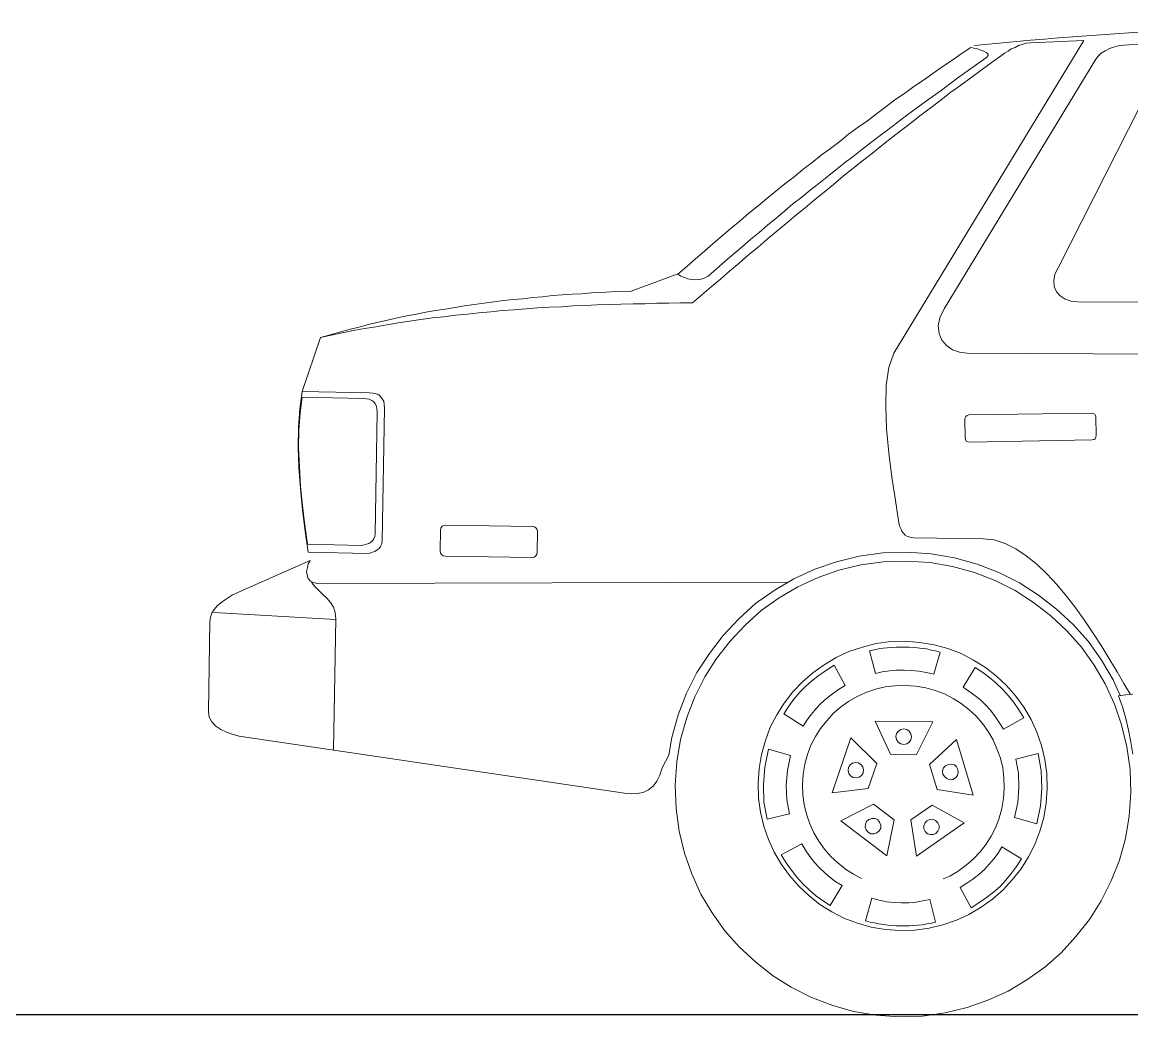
# Model space of a CAD drawing. Header units: metres. Extents: x 29392 to 32022, y 3934 to 33962.
# Drawn here: x 29697.344 to 29699.354, y 4058.185 to 4059.987 of the extents above; entities that cross this region are included whole.
import ezdxf

# ---------------------------------------------------------------- set-up
doc = ezdxf.new("R2010")
doc.units = ezdxf.units.M
doc.layers.add('finiture', color=7, linetype='Continuous', lineweight=20)

msp = doc.modelspace()

# ---------------------------------------------------------------- linework, layer by layer
at = {"transparency": 16777216}
msp.add_line((29696.9638, 4058.1888), (29704.9496, 4058.1888), dxfattribs=at)
at = {"layer": 'finiture', "transparency": 16777216}
for p, q in [((29699.267, 4059.9533), (29698.923, 4059.3869)), ((29699.1704, 4059.9491), (29699.267, 4059.9533)), ((29700.0176, 4059.9554), (29699.3497, 4059.9457)), ((29699.0627, 4059.9408), (29699.0453, 4059.929)), ((29699.0682, 4059.9394), (29699.0627, 4059.9408)), ((29699.0745, 4059.938), (29699.0682, 4059.9394)), ((29699.0807, 4059.9359), (29699.0745, 4059.938)), ((29699.0863, 4059.9339), (29699.0807, 4059.9359)), ((29699.0905, 4059.9318), (29699.0863, 4059.9339)), ((29699.0933, 4059.929), (29699.0905, 4059.9318)), ((29699.1183, 4059.9262), (29699.1238, 4059.9304)), ((29699.1238, 4059.9304), (29699.1301, 4059.9339)), ((29699.1301, 4059.9339), (29699.1357, 4059.938)), ((29699.1357, 4059.938), (29699.1426, 4059.9408)), ((29699.1426, 4059.9408), (29699.1488, 4059.9443)), ((29699.1488, 4059.9443), (29699.1558, 4059.9464)), ((29699.1558, 4059.9464), (29699.1628, 4059.9485)), ((29699.1628, 4059.9485), (29699.1704, 4059.9491)), ((29699.299, 4059.9304), (29699.2934, 4059.9248)), ((29699.3059, 4059.9346), (29699.299, 4059.9304)), ((29699.3136, 4059.9387), (29699.3059, 4059.9346)), ((29699.3212, 4059.9415), (29699.3136, 4059.9387)), ((29699.3302, 4059.9436), (29699.3212, 4059.9415)), ((29699.34, 4059.945), (29699.3302, 4059.9436)), ((29699.3497, 4059.9457), (29699.34, 4059.945)), ((29699.0279, 4059.9172), (29699.0106, 4059.9054)), ((29699.2892, 4059.9193), (29699.014, 4059.4675)), ((29699.0453, 4059.929), (29699.0279, 4059.9172)), ((29699.0578, 4059.8991), (29699.0745, 4059.9109)), ((29699.0745, 4059.9109), (29699.0912, 4059.9227)), ((29699.0814, 4059.8998), (29699.0995, 4059.913)), ((29699.0912, 4059.9227), (29699.0939, 4059.9262)), ((29699.0939, 4059.9262), (29699.0933, 4059.929)), ((29699.0995, 4059.913), (29699.1183, 4059.9262)), ((29699.2934, 4059.9248), (29699.2892, 4059.9193)), ((29698.9939, 4059.8935), (29698.9765, 4059.8817)), ((29699.0106, 4059.9054), (29698.9939, 4059.8935)), ((29699.0411, 4059.8873), (29699.0578, 4059.8991)), ((29699.0627, 4059.8859), (29699.0814, 4059.8998)), ((29698.9591, 4059.8699), (29698.9425, 4059.8574)), ((29698.9765, 4059.8817), (29698.9591, 4059.8699)), ((29699.0085, 4059.863), (29699.0245, 4059.8748)), ((29699.0245, 4059.8748), (29699.0411, 4059.8873)), ((29699.0265, 4059.8595), (29699.0446, 4059.8727)), ((29699.0446, 4059.8727), (29699.0627, 4059.8859)), ((29699.3907, 4059.8762), (29699.2211, 4059.5426)), ((29698.9425, 4059.8574), (29698.9251, 4059.8456)), ((29698.9758, 4059.8393), (29698.9925, 4059.8511)), ((29698.9925, 4059.8511), (29699.0085, 4059.863)), ((29699.0085, 4059.8456), (29699.0265, 4059.8595)), ((29698.9084, 4059.8331), (29698.8917, 4059.8206)), ((29698.9251, 4059.8456), (29698.9084, 4059.8331)), ((29698.9598, 4059.8275), (29698.9758, 4059.8393)), ((29698.9723, 4059.8185), (29698.9904, 4059.8317)), ((29698.9904, 4059.8317), (29699.0085, 4059.8456)), ((29698.8917, 4059.8206), (29698.875, 4059.8081)), ((29698.9279, 4059.8039), (29698.9438, 4059.8157)), ((29698.9438, 4059.8157), (29698.9598, 4059.8275)), ((29698.955, 4059.8046), (29698.9723, 4059.8185)), ((29698.8584, 4059.7963), (29698.841, 4059.7838)), ((29698.875, 4059.8081), (29698.8584, 4059.7963)), ((29698.8959, 4059.7796), (29698.9119, 4059.7914)), ((29698.9119, 4059.7914), (29698.9279, 4059.8039)), ((29698.9188, 4059.7768), (29698.9369, 4059.7907)), ((29698.9369, 4059.7907), (29698.955, 4059.8046)), ((29698.825, 4059.7705), (29698.8083, 4059.758)), ((29698.841, 4059.7838), (29698.825, 4059.7705)), ((29698.8806, 4059.7678), (29698.8959, 4059.7796)), ((29698.9015, 4059.7629), (29698.9188, 4059.7768)), ((29698.8083, 4059.758), (29698.7916, 4059.7455)), ((29698.8493, 4059.7434), (29698.8646, 4059.7553)), ((29698.8646, 4059.7553), (29698.8806, 4059.7678)), ((29698.866, 4059.7351), (29698.8841, 4059.749)), ((29698.8841, 4059.749), (29698.9015, 4059.7629)), ((29698.775, 4059.7323), (29698.7583, 4059.7198)), ((29698.7916, 4059.7455), (29698.775, 4059.7323)), ((29698.818, 4059.7191), (29698.8333, 4059.7309)), ((29698.8333, 4059.7309), (29698.8493, 4059.7434)), ((29698.8486, 4059.7212), (29698.866, 4059.7351)), ((29698.7583, 4059.7198), (29698.7423, 4059.7066)), ((29698.8021, 4059.7066), (29698.818, 4059.7191)), ((29698.8312, 4059.7073), (29698.8486, 4059.7212)), ((29698.7256, 4059.6934), (29698.7089, 4059.6802)), ((29698.7423, 4059.7066), (29698.7256, 4059.6934)), ((29698.7715, 4059.6823), (29698.7868, 4059.6941)), ((29698.7868, 4059.6941), (29698.8021, 4059.7066)), ((29698.7965, 4059.6788), (29698.8139, 4059.6927)), ((29698.8139, 4059.6927), (29698.8312, 4059.7073)), ((29698.7089, 4059.6802), (29698.693, 4059.667)), ((29698.7402, 4059.6573), (29698.7562, 4059.6698)), ((29698.7562, 4059.6698), (29698.7715, 4059.6823)), ((29698.7791, 4059.6649), (29698.7965, 4059.6788)), ((29698.677, 4059.6538), (29698.6603, 4059.6406)), ((29698.693, 4059.667), (29698.677, 4059.6538)), ((29698.7249, 4059.644), (29698.7402, 4059.6573)), ((29698.7451, 4059.6364), (29698.7625, 4059.6503)), ((29698.7625, 4059.6503), (29698.7791, 4059.6649)), ((29698.6603, 4059.6406), (29698.6443, 4059.6267)), ((29698.6943, 4059.619), (29698.7096, 4059.6315)), ((29698.7096, 4059.6315), (29698.7249, 4059.644)), ((29698.7277, 4059.6218), (29698.7451, 4059.6364)), ((29698.6283, 4059.6135), (29698.6117, 4059.5996)), ((29698.6443, 4059.6267), (29698.6283, 4059.6135)), ((29698.679, 4059.6058), (29698.6943, 4059.619)), ((29698.6936, 4059.5933), (29698.711, 4059.6079)), ((29698.711, 4059.6079), (29698.7277, 4059.6218)), ((29698.6117, 4059.5996), (29698.5957, 4059.5857)), ((29698.6485, 4059.5801), (29698.6638, 4059.5933)), ((29698.6638, 4059.5933), (29698.679, 4059.6058)), ((29698.677, 4059.5787), (29698.6936, 4059.5933)), ((29698.5797, 4059.5718), (29698.5637, 4059.5579)), ((29698.5957, 4059.5857), (29698.5797, 4059.5718)), ((29698.6332, 4059.5669), (29698.6485, 4059.5801)), ((29698.6596, 4059.5648), (29698.677, 4059.5787)), ((29698.5637, 4059.5579), (29698.5477, 4059.544)), ((29698.6019, 4059.5398), (29698.6172, 4059.5537)), ((29698.6172, 4059.5537), (29698.6332, 4059.5669)), ((29698.6255, 4059.5356), (29698.6429, 4059.5502)), ((29698.6429, 4059.5502), (29698.6596, 4059.5648)), ((29698.5333, 4059.5315), (29698.4469, 4059.4995)), ((29698.5477, 4059.544), (29698.5317, 4059.5301)), ((29698.5317, 4059.5301), (29698.5373, 4059.5266)), ((29698.5866, 4059.5266), (29698.6019, 4059.5398)), ((29698.6089, 4059.5211), (29698.6255, 4059.5356)), ((29699.2149, 4059.5301), (29699.2128, 4059.5183)), ((29699.2211, 4059.5426), (29699.2149, 4059.5301)), ((29698.5373, 4059.5266), (29698.5435, 4059.5238)), ((29698.5435, 4059.5238), (29698.5498, 4059.5217)), ((29698.5498, 4059.5217), (29698.5567, 4059.5203)), ((29698.5567, 4059.5203), (29698.5637, 4059.5197)), ((29698.5637, 4059.5197), (29698.5706, 4059.5203)), ((29698.5706, 4059.5203), (29698.5783, 4059.5224)), ((29698.5748, 4059.4926), (29698.5922, 4059.5071)), ((29698.5783, 4059.5224), (29698.5866, 4059.5266)), ((29698.5922, 4059.5071), (29698.6089, 4059.5211)), ((29699.2128, 4059.5183), (29699.2135, 4059.5078)), ((29699.2135, 4059.5078), (29699.2177, 4059.4981)), ((29698.269, 4059.4877), (29698.251, 4059.4856)), ((29698.2864, 4059.4891), (29698.269, 4059.4877)), ((29698.3045, 4059.4912), (29698.2864, 4059.4891)), ((29698.3218, 4059.4926), (29698.3045, 4059.4912)), ((29698.3399, 4059.4939), (29698.3218, 4059.4926)), ((29698.3573, 4059.4946), (29698.3399, 4059.4939)), ((29698.3753, 4059.496), (29698.3573, 4059.4946)), ((29698.3934, 4059.4967), (29698.3753, 4059.496)), ((29698.4108, 4059.4981), (29698.3934, 4059.4967)), ((29698.4289, 4059.4988), (29698.4108, 4059.4981)), ((29698.4469, 4059.4995), (29698.4289, 4059.4988)), ((29698.5581, 4059.4779), (29698.5748, 4059.4926)), ((29699.2177, 4059.4981), (29699.2246, 4059.4905)), ((29699.2246, 4059.4905), (29699.2336, 4059.4849)), ((29698.1099, 4059.4668), (29698.0925, 4059.4641)), ((29698.1279, 4059.4696), (29698.1099, 4059.4668)), ((29698.1453, 4059.4724), (29698.1279, 4059.4696)), ((29698.1627, 4059.4752), (29698.1453, 4059.4724)), ((29698.1807, 4059.4773), (29698.1627, 4059.4752)), ((29698.1981, 4059.48), (29698.1807, 4059.4773)), ((29698.2155, 4059.4821), (29698.1981, 4059.48)), ((29698.2336, 4059.4842), (29698.2155, 4059.4821)), ((29698.251, 4059.4856), (29698.2336, 4059.4842)), ((29698.235, 4059.4654), (29698.2565, 4059.4675)), ((29698.2565, 4059.4675), (29698.2773, 4059.4689)), ((29698.2773, 4059.4689), (29698.2989, 4059.4703)), ((29698.2989, 4059.4703), (29698.3205, 4059.471)), ((29698.3205, 4059.471), (29698.342, 4059.4724)), ((29698.342, 4059.4724), (29698.3635, 4059.4731)), ((29698.3635, 4059.4731), (29698.3851, 4059.4745)), ((29698.3851, 4059.4745), (29698.4066, 4059.4752)), ((29698.4066, 4059.4752), (29698.4282, 4059.4759)), ((29698.4282, 4059.4759), (29698.4504, 4059.4766)), ((29698.4504, 4059.4766), (29698.4719, 4059.4766)), ((29698.4719, 4059.4766), (29698.4935, 4059.4773)), ((29698.4935, 4059.4773), (29698.5151, 4059.4773)), ((29698.5151, 4059.4773), (29698.5366, 4059.4779)), ((29698.5366, 4059.4779), (29698.5581, 4059.4779)), ((29699.014, 4059.4675), (29699.0064, 4059.4508)), ((29699.2336, 4059.4849), (29699.2441, 4059.4814)), ((29699.2441, 4059.4814), (29699.2559, 4059.48)), ((29699.2559, 4059.48), (29699.3984, 4059.4793)), ((29698.0056, 4059.4467), (29697.9883, 4059.4432)), ((29698.023, 4059.4508), (29698.0056, 4059.4467)), ((29698.0404, 4059.4543), (29698.023, 4059.4508)), ((29698.0578, 4059.4578), (29698.0404, 4059.4543)), ((29698.0452, 4059.4446), (29698.0661, 4059.4481)), ((29698.0751, 4059.4613), (29698.0578, 4059.4578)), ((29698.0661, 4059.4481), (29698.0869, 4059.4508)), ((29698.0925, 4059.4641), (29698.0751, 4059.4613)), ((29698.0869, 4059.4508), (29698.1078, 4059.453)), ((29698.1078, 4059.453), (29698.1286, 4059.4557)), ((29698.1286, 4059.4557), (29698.1502, 4059.4578)), ((29698.1502, 4059.4578), (29698.171, 4059.4599)), ((29698.171, 4059.4599), (29698.1926, 4059.462)), ((29698.1926, 4059.462), (29698.2134, 4059.4641)), ((29698.2134, 4059.4641), (29698.235, 4059.4654)), ((29699.0064, 4059.4508), (29699.0036, 4059.4363)), ((29697.9361, 4059.43), (29697.9188, 4059.4251)), ((29697.9236, 4059.4237), (29697.9438, 4059.4279)), ((29697.9535, 4059.4342), (29697.9361, 4059.43)), ((29697.9438, 4059.4279), (29697.9639, 4059.4314)), ((29697.9709, 4059.439), (29697.9535, 4059.4342)), ((29697.9639, 4059.4314), (29697.9841, 4059.4349)), ((29697.9883, 4059.4432), (29697.9709, 4059.439)), ((29697.9841, 4059.4349), (29698.0042, 4059.4383)), ((29698.0042, 4059.4383), (29698.0251, 4059.4418)), ((29698.0251, 4059.4418), (29698.0452, 4059.4446)), ((29699.0036, 4059.4363), (29699.005, 4059.4223)), ((29697.884, 4059.4154), (29697.8507, 4059.3174)), ((29697.9014, 4059.4203), (29697.884, 4059.4154)), ((29697.884, 4059.4154), (29697.9035, 4059.4196)), ((29697.9188, 4059.4251), (29697.9014, 4059.4203)), ((29697.9035, 4059.4196), (29697.9236, 4059.4237)), ((29699.005, 4059.4223), (29699.0098, 4059.4105)), ((29699.0098, 4059.4105), (29699.0182, 4059.4008)), ((29698.923, 4059.3869), (29698.914, 4059.3612)), ((29699.0182, 4059.4008), (29699.0293, 4059.3932)), ((29699.0293, 4059.3932), (29699.0418, 4059.389)), ((29699.0418, 4059.389), (29699.0557, 4059.3869)), ((29699.0557, 4059.3869), (29701.2664, 4059.3737)), ((29698.914, 4059.3612), (29698.9091, 4059.3292)), ((29698.9091, 4059.3292), (29698.9084, 4059.2917)), ((29697.8465, 4059.2861), (29697.8507, 4059.3174)), ((29697.8472, 4059.2785), (29697.8507, 4059.307)), ((29697.8507, 4059.3174), (29697.9723, 4059.3153)), ((29697.8507, 4059.307), (29697.9612, 4059.3049)), ((29697.9723, 4059.3153), (29697.9785, 4059.3146)), ((29697.9785, 4059.3146), (29697.9848, 4059.3132)), ((29697.9848, 4059.3132), (29697.9897, 4059.3112)), ((29697.9897, 4059.3112), (29697.9931, 4059.3084)), ((29697.9931, 4059.3084), (29697.9959, 4059.3042)), ((29697.8444, 4059.2528), (29697.8465, 4059.2861)), ((29697.9612, 4059.3049), (29697.9674, 4059.3042)), ((29697.9674, 4059.3042), (29697.9723, 4059.3035)), ((29697.9723, 4059.3035), (29697.9771, 4059.3014)), ((29697.9771, 4059.3014), (29697.9806, 4059.2986)), ((29697.9806, 4059.2986), (29697.9834, 4059.2952)), ((29697.9834, 4059.2952), (29697.9855, 4059.291)), ((29697.9855, 4059.291), (29697.9862, 4059.2861)), ((29697.9862, 4059.2861), (29697.9869, 4059.2799)), ((29697.9959, 4059.3042), (29697.9987, 4059.3)), ((29698.0001, 4059.2875), (29697.9959, 4059.0471)), ((29697.9987, 4059.3), (29697.9994, 4059.2938)), ((29697.9994, 4059.2938), (29698.0001, 4059.2875)), ((29698.9084, 4059.2917), (29698.9098, 4059.25)), ((29697.8451, 4059.2479), (29697.8472, 4059.2785)), ((29697.9869, 4059.2799), (29697.9834, 4059.0596)), ((29699.0516, 4059.2667), (29699.0522, 4059.2695)), ((29699.0522, 4059.2333), (29699.0516, 4059.2667)), ((29699.0522, 4059.2695), (29699.0536, 4059.2722)), ((29699.0536, 4059.2722), (29699.0557, 4059.2743)), ((29699.0557, 4059.2743), (29699.0592, 4059.275)), ((29699.0592, 4059.275), (29699.2809, 4059.2785)), ((29699.2809, 4059.2785), (29699.2844, 4059.2778)), ((29699.2844, 4059.2778), (29699.2872, 4059.2764)), ((29699.2872, 4059.2764), (29699.2885, 4059.2743)), ((29699.2885, 4059.2743), (29699.2892, 4059.2709)), ((29699.2892, 4059.2709), (29699.2899, 4059.2382)), ((29697.8437, 4059.2166), (29697.8444, 4059.2528)), ((29697.8444, 4059.2152), (29697.8451, 4059.2479)), ((29698.9098, 4059.25), (29698.914, 4059.2062)), ((29699.053, 4059.2305), (29699.0522, 4059.2333)), ((29699.0543, 4059.2278), (29699.053, 4059.2305)), ((29699.0571, 4059.2264), (29699.0543, 4059.2278)), ((29699.0599, 4059.2257), (29699.0571, 4059.2264)), ((29699.2823, 4059.2299), (29699.0599, 4059.2257)), ((29699.2858, 4059.2305), (29699.2823, 4059.2299)), ((29699.2878, 4059.2319), (29699.2858, 4059.2305)), ((29699.2892, 4059.2347), (29699.2878, 4059.2319)), ((29699.2899, 4059.2382), (29699.2892, 4059.2347)), ((29697.8451, 4059.1798), (29697.8437, 4059.2166)), ((29697.8458, 4059.1812), (29697.8444, 4059.2152)), ((29698.914, 4059.2062), (29698.9195, 4059.1624)), ((29697.8479, 4059.1416), (29697.8451, 4059.1798)), ((29697.8479, 4059.1458), (29697.8458, 4059.1812)), ((29697.8513, 4059.1103), (29697.8479, 4059.1458)), ((29698.9195, 4059.1624), (29698.9258, 4059.12)), ((29697.8513, 4059.1027), (29697.8479, 4059.1416)), ((29697.8555, 4059.0756), (29697.8513, 4059.1103)), ((29698.9258, 4059.12), (29698.932, 4059.0797)), ((29697.8562, 4059.0638), (29697.8513, 4059.1027)), ((29697.8604, 4059.0408), (29697.8555, 4059.0756)), ((29698.1008, 4059.029), (29698.1015, 4059.0665)), ((29698.1015, 4059.0665), (29698.1022, 4059.07)), ((29698.1022, 4059.07), (29698.1043, 4059.0735)), ((29698.1043, 4059.0735), (29698.1071, 4059.0749)), ((29698.1071, 4059.0749), (29698.1113, 4059.0756)), ((29698.1113, 4059.0756), (29698.2683, 4059.0728)), ((29698.2683, 4059.0728), (29698.2718, 4059.0721)), ((29698.2718, 4059.0721), (29698.2746, 4059.07)), ((29698.2746, 4059.07), (29698.2767, 4059.0672)), ((29698.2767, 4059.0672), (29698.2773, 4059.063)), ((29698.932, 4059.0797), (29698.9334, 4059.0742)), ((29698.9334, 4059.0742), (29698.9355, 4059.0693)), ((29698.9355, 4059.0693), (29698.9376, 4059.0644)), ((29697.8618, 4059.0262), (29697.8562, 4059.0638)), ((29697.9785, 4059.0471), (29697.975, 4059.0443)), ((29697.9806, 4059.0505), (29697.9785, 4059.0471)), ((29697.9827, 4059.0547), (29697.9806, 4059.0505)), ((29697.9834, 4059.0596), (29697.9827, 4059.0547)), ((29697.9959, 4059.0471), (29697.9952, 4059.0415)), ((29698.2773, 4059.063), (29698.2767, 4059.0262)), ((29698.9376, 4059.0644), (29698.9403, 4059.061)), ((29698.9403, 4059.061), (29698.9438, 4059.0575)), ((29698.9438, 4059.0575), (29698.948, 4059.0547)), ((29698.948, 4059.0547), (29698.9529, 4059.0533)), ((29698.9529, 4059.0533), (29698.9584, 4059.0526)), ((29698.9584, 4059.0526), (29699.0849, 4059.0505)), ((29699.0849, 4059.0505), (29699.1051, 4059.0485)), ((29699.1051, 4059.0485), (29699.1245, 4059.0422)), ((29697.9584, 4059.0387), (29697.8604, 4059.0408)), ((29697.9688, 4059.0242), (29697.8618, 4059.0262)), ((29697.9632, 4059.0394), (29697.9584, 4059.0387)), ((29697.9674, 4059.0408), (29697.9632, 4059.0394)), ((29697.9716, 4059.0422), (29697.9674, 4059.0408)), ((29697.9737, 4059.0248), (29697.9688, 4059.0242)), ((29697.975, 4059.0443), (29697.9716, 4059.0422)), ((29697.9785, 4059.0262), (29697.9737, 4059.0248)), ((29697.9827, 4059.0276), (29697.9785, 4059.0262)), ((29697.9869, 4059.0304), (29697.9827, 4059.0276)), ((29697.9903, 4059.0332), (29697.9869, 4059.0304)), ((29697.9931, 4059.0367), (29697.9903, 4059.0332)), ((29697.9952, 4059.0415), (29697.9931, 4059.0367)), ((29698.1015, 4059.0248), (29698.1008, 4059.029)), ((29698.1036, 4059.022), (29698.1015, 4059.0248)), ((29698.2767, 4059.0262), (29698.276, 4059.022)), ((29698.8602, 4059.0192), (29698.9029, 4059.025)), ((29698.9029, 4059.025), (29698.9469, 4059.0265)), ((29698.9469, 4059.0265), (29698.9909, 4059.0236)), ((29699.1245, 4059.0422), (29699.144, 4059.0325)), ((29699.144, 4059.0325), (29699.1628, 4059.02)), ((29697.7248, 4058.9491), (29697.8652, 4059.0116)), ((29697.8618, 4059.0054), (29697.8604, 4058.9984)), ((29697.8652, 4059.0116), (29697.8618, 4059.0054)), ((29698.1064, 4059.02), (29698.1036, 4059.022)), ((29698.1106, 4059.0193), (29698.1064, 4059.02)), ((29698.2669, 4059.0165), (29698.1106, 4059.0193)), ((29698.2711, 4059.0172), (29698.2669, 4059.0165)), ((29698.2739, 4059.0193), (29698.2711, 4059.0172)), ((29698.276, 4059.022), (29698.2739, 4059.0193)), ((29698.7801, 4058.9954), (29698.819, 4059.0091)), ((29698.819, 4059.0091), (29698.8602, 4059.0192)), ((29698.8632, 4059.0033), (29698.9042, 4059.0089)), ((29698.9042, 4059.0089), (29698.9466, 4059.0103)), ((29698.9466, 4059.0103), (29698.989, 4059.0075)), ((29698.989, 4059.0075), (29699.0293, 4059.0005)), ((29698.9909, 4059.0236), (29699.0329, 4059.0163)), ((29699.0329, 4059.0163), (29699.0741, 4059.0048)), ((29699.0741, 4059.0048), (29699.113, 4058.9896)), ((29699.1628, 4059.02), (29699.1822, 4059.0047)), ((29699.1822, 4059.0047), (29699.2003, 4058.9873)), ((29697.8604, 4058.9984), (29697.859, 4058.9915)), ((29697.859, 4058.9915), (29697.8597, 4058.9852)), ((29697.8597, 4058.9852), (29697.8618, 4058.979)), ((29698.7418, 4058.9781), (29698.7801, 4058.9954)), ((29698.7861, 4058.9804), (29698.8236, 4058.9936)), ((29698.8236, 4058.9936), (29698.8632, 4059.0033)), ((29699.0293, 4059.0005), (29699.069, 4058.9894)), ((29699.069, 4058.9894), (29699.1065, 4058.9748)), ((29699.113, 4058.9896), (29699.1507, 4058.9709)), ((29699.2003, 4058.9873), (29699.2183, 4058.9678)), ((29697.8618, 4058.979), (29697.8659, 4058.9741)), ((29697.8659, 4058.9741), (29697.8708, 4058.9713)), ((29697.868, 4058.9713), (29697.8743, 4058.9637)), ((29697.8708, 4058.9713), (29697.8784, 4058.9699)), ((29697.8784, 4058.9699), (29698.7284, 4058.972)), ((29698.7064, 4058.9572), (29698.7418, 4058.9781)), ((29698.7493, 4058.9637), (29698.7861, 4058.9804)), ((29699.1065, 4058.9748), (29699.1426, 4058.9568)), ((29699.1507, 4058.9709), (29699.1854, 4058.9484)), ((29699.2183, 4058.9678), (29699.2357, 4058.947)), ((29697.7103, 4058.9394), (29697.7172, 4058.9442)), ((29697.7172, 4058.9442), (29697.7248, 4058.9491)), ((29697.8743, 4058.9637), (29697.8812, 4058.9567)), ((29697.8812, 4058.9567), (29697.8882, 4058.9498)), ((29697.8882, 4058.9498), (29697.8958, 4058.9428)), ((29698.6724, 4058.9333), (29698.7064, 4058.9572)), ((29698.7152, 4058.9436), (29698.7493, 4058.9637)), ((29699.1426, 4058.9568), (29699.176, 4058.9352)), ((29699.1854, 4058.9484), (29699.2178, 4058.9232)), ((29699.2357, 4058.947), (29699.2531, 4058.9248)), ((29697.6915, 4058.9227), (29697.6971, 4058.9289)), ((29697.6971, 4058.9289), (29697.7033, 4058.9345)), ((29697.7033, 4058.9345), (29697.7103, 4058.9394)), ((29697.8958, 4058.9428), (29697.9021, 4058.9352)), ((29697.9021, 4058.9352), (29697.9076, 4058.9268)), ((29697.9076, 4058.9268), (29697.9104, 4058.9171)), ((29698.642, 4058.9057), (29698.6724, 4058.9333)), ((29698.6825, 4058.9206), (29698.7152, 4058.9436)), ((29699.176, 4058.9352), (29699.2073, 4058.9109)), ((29699.2531, 4058.9248), (29699.2691, 4058.9018)), ((29697.6838, 4058.9004), (29697.6846, 4058.9088)), ((29697.6846, 4058.9088), (29697.6873, 4058.9157)), ((29697.6873, 4058.9157), (29697.6915, 4058.9227)), ((29697.9111, 4058.9046), (29697.6908, 4058.9171)), ((29697.9118, 4058.9053), (29697.9076, 4058.669)), ((29697.9104, 4058.9171), (29697.9118, 4058.9053)), ((29698.6139, 4058.8755), (29698.642, 4058.9057)), ((29698.6534, 4058.8942), (29698.6825, 4058.9206)), ((29699.2073, 4058.9109), (29699.2364, 4058.8838)), ((29699.2178, 4058.9232), (29699.248, 4058.8952)), ((29697.6811, 4058.7378), (29697.6838, 4058.9004)), ((29698.6263, 4058.865), (29698.6534, 4058.8942)), ((29699.2364, 4058.8838), (29699.2629, 4058.8546)), ((29699.248, 4058.8952), (29699.2755, 4058.8647)), ((29699.2691, 4058.9018), (29699.2851, 4058.8782)), ((29698.5887, 4058.8431), (29698.6139, 4058.8755)), ((29698.6019, 4058.8337), (29698.6263, 4058.865)), ((29698.891, 4058.8608), (29698.9167, 4058.8643)), ((29698.9167, 4058.8643), (29698.9438, 4058.865)), ((29698.9438, 4058.865), (29698.9702, 4058.8629)), ((29699.2755, 4058.8647), (29699.2994, 4058.8307)), ((29699.2851, 4058.8782), (29699.2997, 4058.8553)), ((29698.8187, 4058.8358), (29698.8417, 4058.8462)), ((29698.8417, 4058.8462), (29698.866, 4058.8546)), ((29698.866, 4058.8546), (29698.891, 4058.8608)), ((29698.8792, 4058.8476), (29698.8875, 4058.8497)), ((29698.8896, 4058.8066), (29698.8792, 4058.8476)), ((29698.8875, 4058.8497), (29698.8952, 4058.8511)), ((29698.8952, 4058.8511), (29698.9035, 4058.8525)), ((29698.9035, 4058.8525), (29698.9112, 4058.8532)), ((29698.9112, 4058.8532), (29698.9188, 4058.8539)), ((29698.9188, 4058.8539), (29698.9272, 4058.8546)), ((29698.9272, 4058.8546), (29698.9348, 4058.8546)), ((29698.9348, 4058.8546), (29698.9425, 4058.8546)), ((29698.9425, 4058.8546), (29698.9508, 4058.8546)), ((29698.9508, 4058.8546), (29698.9584, 4058.8539)), ((29698.9584, 4058.8539), (29698.9661, 4058.8532)), ((29698.9661, 4058.8532), (29698.9744, 4058.8518)), ((29698.9702, 4058.8629), (29698.996, 4058.8587)), ((29698.9744, 4058.8518), (29698.9827, 4058.8511)), ((29698.9827, 4058.8511), (29698.9904, 4058.849)), ((29698.9904, 4058.849), (29698.9987, 4058.8476)), ((29699.0071, 4058.8455), (29698.9953, 4058.8052)), ((29698.996, 4058.8587), (29699.021, 4058.8518)), ((29698.9987, 4058.8476), (29699.0071, 4058.8455)), ((29699.021, 4058.8518), (29699.0453, 4058.8428)), ((29699.2629, 4058.8546), (29699.2858, 4058.8219)), ((29699.2997, 4058.8553), (29699.3143, 4058.8316)), ((29698.5663, 4058.8084), (29698.5887, 4058.8431)), ((29698.5804, 4058.8004), (29698.6019, 4058.8337)), ((29698.7965, 4058.8226), (29698.8187, 4058.8358)), ((29699.0453, 4058.8428), (29699.0676, 4058.8309)), ((29699.0676, 4058.8309), (29699.0891, 4058.8177)), ((29699.2994, 4058.8307), (29699.3203, 4058.7954)), ((29699.3143, 4058.8316), (29699.3275, 4058.8094)), ((29698.5475, 4058.7708), (29698.5663, 4058.8084)), ((29698.7576, 4058.7913), (29698.7764, 4058.808)), ((29698.7743, 4058.7934), (29698.7868, 4058.8031)), ((29698.7764, 4058.808), (29698.7965, 4058.8226)), ((29698.7868, 4058.8031), (29698.8007, 4058.8129)), ((29698.8007, 4058.8129), (29698.8146, 4058.8219)), ((29698.8146, 4058.8219), (29698.8347, 4058.7851)), ((29698.9021, 4058.8094), (29698.8896, 4058.8066)), ((29698.9154, 4058.8115), (29698.9021, 4058.8094)), ((29698.9279, 4058.8129), (29698.9154, 4058.8115)), ((29698.9417, 4058.8129), (29698.9279, 4058.8129)), ((29698.955, 4058.8122), (29698.9417, 4058.8129)), ((29698.9682, 4058.8108), (29698.955, 4058.8122)), ((29698.9821, 4058.8087), (29698.9682, 4058.8108)), ((29698.9953, 4058.8052), (29698.9821, 4058.8087)), ((29699.0488, 4058.7816), (29699.0703, 4058.8177)), ((29699.0703, 4058.8177), (29699.0842, 4058.8087)), ((29699.0842, 4058.8087), (29699.0967, 4058.799)), ((29699.0891, 4058.8177), (29699.1092, 4058.8017)), ((29699.2858, 4058.8219), (29699.3059, 4058.7879)), ((29699.3275, 4058.8094), (29699.34, 4058.7886)), ((29698.5623, 4058.7642), (29698.5804, 4058.8004)), ((29698.7402, 4058.7733), (29698.7576, 4058.7913)), ((29698.7631, 4058.783), (29698.7743, 4058.7934)), ((29698.8347, 4058.7851), (29698.8229, 4058.7774)), ((29698.9251, 4058.7844), (29698.907, 4058.7823)), ((29698.9438, 4058.7851), (29698.9251, 4058.7844)), ((29698.9626, 4058.7837), (29698.9438, 4058.7851)), ((29698.9807, 4058.7809), (29698.9626, 4058.7837)), ((29699.0967, 4058.799), (29699.1086, 4058.7892)), ((29699.1086, 4058.7892), (29699.1197, 4058.7781)), ((29699.1092, 4058.8017), (29699.1273, 4058.7851)), ((29699.1273, 4058.7851), (29699.144, 4058.7656)), ((29699.3059, 4058.7879), (29699.3226, 4058.751)), ((29699.3203, 4058.7954), (29699.3333, 4058.7666)), ((29699.34, 4058.7886), (29699.3518, 4058.7684)), ((29698.5324, 4058.7319), (29698.5475, 4058.7708)), ((29698.5477, 4058.7267), (29698.5623, 4058.7642)), ((29698.7242, 4058.7531), (29698.7402, 4058.7733)), ((29698.7416, 4058.7601), (29698.752, 4058.7719)), ((29698.752, 4058.7719), (29698.7631, 4058.783)), ((29698.8118, 4058.7698), (29698.8007, 4058.7615)), ((29698.8229, 4058.7774), (29698.8118, 4058.7698)), ((29698.8563, 4058.7649), (29698.841, 4058.7559)), ((29698.8722, 4058.7719), (29698.8563, 4058.7649)), ((29698.8896, 4058.7781), (29698.8722, 4058.7719)), ((29698.907, 4058.7823), (29698.8896, 4058.7781)), ((29698.9981, 4058.776), (29698.9807, 4058.7809)), ((29699.0147, 4058.7698), (29698.9981, 4058.776)), ((29699.0307, 4058.7615), (29699.0147, 4058.7698)), ((29699.0592, 4058.7746), (29699.0488, 4058.7816)), ((29699.0696, 4058.767), (29699.0592, 4058.7746)), ((29699.0801, 4058.7587), (29699.0696, 4058.767)), ((29699.1197, 4058.7781), (29699.1308, 4058.7663)), ((29699.1308, 4058.7663), (29699.1405, 4058.7538)), ((29699.144, 4058.7656), (29699.1586, 4058.7455)), ((29699.3302, 4058.7663), (29699.3428, 4058.7677)), ((29699.3372, 4058.7462), (29699.3302, 4058.7663)), ((29699.3428, 4058.7677), (29699.356, 4058.7691)), ((29698.711, 4058.7316), (29698.7242, 4058.7531)), ((29698.7235, 4058.7336), (29698.7326, 4058.7475)), ((29698.7326, 4058.7475), (29698.7416, 4058.7601)), ((29698.7909, 4058.7524), (29698.7819, 4058.7427)), ((29698.8007, 4058.7615), (29698.7909, 4058.7524)), ((29698.8264, 4058.7455), (29698.8132, 4058.7343)), ((29698.841, 4058.7559), (29698.8264, 4058.7455)), ((29699.0453, 4058.7524), (29699.0307, 4058.7615)), ((29699.0592, 4058.7413), (29699.0453, 4058.7524)), ((29699.0891, 4058.7496), (29699.0801, 4058.7587)), ((29699.0981, 4058.7399), (29699.0891, 4058.7496)), ((29699.1405, 4058.7538), (29699.1496, 4058.7406)), ((29699.1586, 4058.7455), (29699.1718, 4058.7232)), ((29699.3226, 4058.751), (29699.3358, 4058.7135)), ((29699.3434, 4058.7253), (29699.3372, 4058.7462)), ((29697.6825, 4058.7274), (29697.6811, 4058.7378)), ((29697.6873, 4058.7191), (29697.6825, 4058.7274)), ((29698.5208, 4058.6907), (29698.5324, 4058.7319)), ((29698.5366, 4058.6871), (29698.5477, 4058.7267)), ((29698.6992, 4058.7093), (29698.711, 4058.7316)), ((29698.759, 4058.7114), (29698.7235, 4058.7336)), ((29698.7736, 4058.733), (29698.7659, 4058.7225)), ((29698.7819, 4058.7427), (29698.7736, 4058.733)), ((29698.8132, 4058.7343), (29698.8014, 4058.7211)), ((29699.0724, 4058.7295), (29699.0592, 4058.7413)), ((29699.0835, 4058.7163), (29699.0724, 4058.7295)), ((29699.1064, 4058.7288), (29699.0981, 4058.7399)), ((29699.1141, 4058.7177), (29699.1064, 4058.7288)), ((29699.1586, 4058.726), (29699.1217, 4058.7058)), ((29699.1496, 4058.7406), (29699.1586, 4058.726)), ((29699.1718, 4058.7232), (29699.1822, 4058.7003)), ((29699.3483, 4058.7038), (29699.3434, 4058.7253)), ((29697.6943, 4058.7114), (29697.6873, 4058.7191)), ((29697.7033, 4058.7051), (29697.6943, 4058.7114)), ((29697.7137, 4058.7003), (29697.7033, 4058.7051)), ((29698.6902, 4058.685), (29698.6992, 4058.7093)), ((29698.7659, 4058.7225), (29698.759, 4058.7114)), ((29698.7903, 4058.7072), (29698.7812, 4058.6926)), ((29698.8014, 4058.7211), (29698.7903, 4058.7072)), ((29698.9939, 4058.7191), (29698.8889, 4058.7204)), ((29698.8889, 4058.7204), (29698.9167, 4058.6607)), ((29698.9313, 4058.7024), (29698.9355, 4058.7051)), ((29698.9355, 4058.7051), (29698.9411, 4058.7065)), ((29698.9411, 4058.7065), (29698.9466, 4058.7051)), ((29698.9466, 4058.7051), (29698.9508, 4058.7024)), ((29698.964, 4058.66), (29698.9939, 4058.7191)), ((29699.0939, 4058.7017), (29699.0835, 4058.7163)), ((29699.1217, 4058.7058), (29699.1141, 4058.7177)), ((29699.3358, 4058.7135), (29699.3455, 4058.6739)), ((29699.3525, 4058.6822), (29699.3483, 4058.7038)), ((29697.7256, 4058.6961), (29697.7137, 4058.7003)), ((29697.7367, 4058.6933), (29697.7256, 4058.6961)), ((29697.7485, 4058.6912), (29697.7367, 4058.6933)), ((29698.4351, 4058.5898), (29697.7485, 4058.6912)), ((29698.5153, 4058.6587), (29698.5208, 4058.6907)), ((29698.5297, 4058.6468), (29698.5366, 4058.6871)), ((29698.6832, 4058.66), (29698.6902, 4058.685)), ((29698.7812, 4058.6926), (29698.7729, 4058.6767)), ((29698.8451, 4058.6898), (29698.8111, 4058.5905)), ((29698.8924, 4058.6433), (29698.8451, 4058.6898)), ((29698.9265, 4058.6926), (29698.9279, 4058.6982)), ((29698.9279, 4058.6871), (29698.9265, 4058.6926)), ((29698.9279, 4058.6982), (29698.9313, 4058.7024)), ((29698.9306, 4058.6822), (29698.9279, 4058.6871)), ((29698.9508, 4058.7024), (29698.9536, 4058.6975)), ((29698.9536, 4058.6864), (29698.9508, 4058.6822)), ((29698.9536, 4058.6975), (29698.955, 4058.692)), ((29698.955, 4058.692), (29698.9536, 4058.6864)), ((29699.0363, 4058.6871), (29698.9876, 4058.6419)), ((29699.0668, 4058.5863), (29699.0363, 4058.6871)), ((29699.103, 4058.6864), (29699.0939, 4058.7017)), ((29699.1099, 4058.6704), (29699.103, 4058.6864)), ((29699.1822, 4058.7003), (29699.1905, 4058.676)), ((29698.6895, 4058.637), (29698.6957, 4058.6697)), ((29698.6957, 4058.6697), (29698.736, 4058.6579)), ((29698.7729, 4058.6767), (29698.7666, 4058.66)), ((29698.9355, 4058.6794), (29698.9306, 4058.6822)), ((29698.9411, 4058.678), (29698.9355, 4058.6794)), ((29698.9466, 4058.6794), (29698.9411, 4058.678)), ((29698.9508, 4058.6822), (29698.9466, 4058.6794)), ((29699.1162, 4058.653), (29699.1099, 4058.6704)), ((29699.1905, 4058.676), (29699.1968, 4058.6509)), ((29699.3455, 4058.6739), (29699.3511, 4058.6329)), ((29699.356, 4058.6607), (29699.3525, 4058.6822)), ((29698.5153, 4058.6587), (29698.5032, 4058.6356)), ((29698.5153, 4058.6587), (29698.5153, 4058.6587)), ((29698.5269, 4058.6044), (29698.5297, 4058.6468)), ((29698.679, 4058.6343), (29698.6832, 4058.66)), ((29698.736, 4058.6579), (29698.7305, 4058.6308)), ((29698.7618, 4058.6426), (29698.759, 4058.6245)), ((29698.7666, 4058.66), (29698.7618, 4058.6426)), ((29698.8437, 4058.6412), (29698.8479, 4058.644)), ((29698.8479, 4058.644), (29698.8528, 4058.6454)), ((29698.8528, 4058.6454), (29698.8584, 4058.6447)), ((29698.8584, 4058.6447), (29698.8632, 4058.6419)), ((29698.8764, 4058.5981), (29698.8924, 4058.6433)), ((29698.9167, 4058.6607), (29698.964, 4058.66)), ((29699.0217, 4058.6419), (29699.0272, 4058.6426)), ((29699.0272, 4058.6426), (29699.0328, 4058.6412)), ((29699.1204, 4058.6356), (29699.1162, 4058.653)), ((29699.144, 4058.6516), (29699.1843, 4058.6614)), ((29699.1488, 4058.6259), (29699.144, 4058.6516)), ((29699.1843, 4058.6614), (29699.1899, 4058.6301)), ((29699.1968, 4058.6509), (29699.2003, 4058.6252)), ((29698.4991, 4058.6225), (29698.4935, 4058.6114)), ((29698.5032, 4058.6356), (29698.4991, 4058.6225)), ((29698.677, 4058.6079), (29698.679, 4058.6343)), ((29698.6867, 4058.6051), (29698.6895, 4058.637)), ((29698.7305, 4058.6308), (29698.7277, 4058.6044)), ((29698.759, 4058.6245), (29698.7576, 4058.6058)), ((29698.8403, 4058.6308), (29698.841, 4058.6364)), ((29698.8417, 4058.6252), (29698.8403, 4058.6308)), ((29698.841, 4058.6364), (29698.8437, 4058.6412)), ((29698.8445, 4058.6211), (29698.8417, 4058.6252)), ((29698.8632, 4058.6419), (29698.8667, 4058.6377)), ((29698.8674, 4058.6266), (29698.8646, 4058.6217)), ((29698.8667, 4058.6377), (29698.8681, 4058.6322)), ((29698.8681, 4058.6322), (29698.8674, 4058.6266)), ((29698.9876, 4058.6419), (29699.0015, 4058.5967)), ((29699.0112, 4058.6301), (29699.0133, 4058.6356)), ((29699.012, 4058.6245), (29699.0112, 4058.6301)), ((29699.0147, 4058.6197), (29699.012, 4058.6245)), ((29699.0133, 4058.6356), (29699.0168, 4058.6391)), ((29699.0168, 4058.6391), (29699.0217, 4058.6419)), ((29699.0328, 4058.6412), (29699.0363, 4058.6377)), ((29699.0363, 4058.6377), (29699.0391, 4058.6329)), ((29699.0397, 4058.6273), (29699.0383, 4058.6217)), ((29699.0391, 4058.6329), (29699.0397, 4058.6273)), ((29699.1224, 4058.6176), (29699.1204, 4058.6356)), ((29699.1496, 4058.6002), (29699.1488, 4058.6259)), ((29699.1899, 4058.6301), (29699.1912, 4058.5989)), ((29699.2003, 4058.6252), (29699.201, 4058.5981)), ((29699.3511, 4058.6329), (29699.3525, 4058.5905)), ((29698.4866, 4058.6023), (29698.4782, 4058.5961)), ((29698.4935, 4058.6114), (29698.4866, 4058.6023)), ((29698.5283, 4058.562), (29698.5269, 4058.6044)), ((29698.6776, 4058.5808), (29698.677, 4058.6079)), ((29698.6874, 4058.5738), (29698.6867, 4058.6051)), ((29698.7277, 4058.6044), (29698.7291, 4058.578)), ((29698.7576, 4058.6058), (29698.7583, 4058.587)), ((29698.8493, 4058.6183), (29698.8445, 4058.6211)), ((29698.8549, 4058.6176), (29698.8493, 4058.6183)), ((29698.8604, 4058.619), (29698.8549, 4058.6176)), ((29698.8646, 4058.6217), (29698.8604, 4058.619)), ((29699.0189, 4058.6162), (29699.0147, 4058.6197)), ((29699.0245, 4058.6141), (29699.0189, 4058.6162)), ((29699.03, 4058.6148), (29699.0245, 4058.6141)), ((29699.0349, 4058.6176), (29699.03, 4058.6148)), ((29699.0383, 4058.6217), (29699.0349, 4058.6176)), ((29699.1231, 4058.5989), (29699.1224, 4058.6176)), ((29698.4469, 4058.5884), (29698.4351, 4058.5898)), ((29698.4581, 4058.5891), (29698.4469, 4058.5884)), ((29698.4685, 4058.5912), (29698.4581, 4058.5891)), ((29698.4782, 4058.5961), (29698.4685, 4058.5912)), ((29698.7583, 4058.587), (29698.7604, 4058.569)), ((29698.8111, 4058.5905), (29698.8764, 4058.5981)), ((29699.0015, 4058.5967), (29699.0668, 4058.5863)), ((29699.1217, 4058.5801), (29699.1231, 4058.5989)), ((29699.1475, 4058.5731), (29699.1496, 4058.6002)), ((29699.1912, 4058.5989), (29699.1885, 4058.5669)), ((29699.201, 4058.5981), (29699.1989, 4058.5718)), ((29699.3525, 4058.5905), (29699.3497, 4058.5481)), ((29698.5338, 4058.521), (29698.5283, 4058.562)), ((29698.6812, 4058.5551), (29698.6776, 4058.5808)), ((29698.6936, 4058.5425), (29698.6874, 4058.5738)), ((29698.7291, 4058.578), (29698.734, 4058.5523)), ((29698.7604, 4058.569), (29698.7645, 4058.5516)), ((29698.8861, 4058.5696), (29698.8271, 4058.5398)), ((29698.9237, 4058.5412), (29698.8861, 4058.5696)), ((29698.9925, 4058.5683), (29698.9536, 4058.5412)), ((29699.0502, 4058.5363), (29698.9925, 4058.5683)), ((29699.1141, 4058.5446), (29699.119, 4058.562)), ((29699.119, 4058.562), (29699.1217, 4058.5801)), ((29699.1419, 4058.546), (29699.1475, 4058.5731)), ((29699.1885, 4058.5669), (29699.1822, 4058.5342)), ((29699.1989, 4058.5718), (29699.1947, 4058.546)), ((29698.6874, 4058.53), (29698.6812, 4058.5551)), ((29698.734, 4058.5523), (29698.6936, 4058.5425)), ((29698.7645, 4058.5516), (29698.7708, 4058.5342)), ((29698.8736, 4058.5384), (29698.8778, 4058.5419)), ((29698.8778, 4058.5419), (29698.8834, 4058.5439)), ((29698.8834, 4058.5439), (29698.8889, 4058.5439)), ((29698.8889, 4058.5439), (29698.8938, 4058.5412)), ((29698.9827, 4058.5398), (29698.9883, 4058.5419)), ((29698.9883, 4058.5419), (29698.9939, 4058.5425)), ((29698.9939, 4058.5425), (29698.9987, 4058.5405)), ((29699.1078, 4058.528), (29699.1141, 4058.5446)), ((29699.1822, 4058.5342), (29699.1419, 4058.546)), ((29699.1947, 4058.546), (29699.1878, 4058.521)), ((29699.3497, 4058.5481), (29699.3428, 4058.5078)), ((29698.6957, 4058.5057), (29698.6874, 4058.53)), ((29698.7708, 4058.5342), (29698.7778, 4058.5182)), ((29698.8271, 4058.5398), (29698.9105, 4058.4765)), ((29698.8709, 4058.528), (29698.8716, 4058.5335)), ((29698.873, 4058.5231), (29698.8709, 4058.528)), ((29698.8716, 4058.5335), (29698.8736, 4058.5384)), ((29698.8764, 4058.5189), (29698.873, 4058.5231)), ((29698.8966, 4058.5217), (29698.8924, 4058.5182)), ((29698.8938, 4058.5412), (29698.8973, 4058.537)), ((29698.8994, 4058.5266), (29698.8966, 4058.5217)), ((29698.8973, 4058.537), (29698.8994, 4058.5321)), ((29698.8994, 4058.5321), (29698.8994, 4058.5266)), ((29698.9105, 4058.4765), (29698.9237, 4058.5412)), ((29698.9536, 4058.5412), (29698.964, 4058.4758)), ((29698.964, 4058.4758), (29699.0502, 4058.5363)), ((29698.9772, 4058.5307), (29698.9793, 4058.5356)), ((29698.9772, 4058.5252), (29698.9772, 4058.5307)), ((29698.98, 4058.5203), (29698.9772, 4058.5252)), ((29698.9793, 4058.5356), (29698.9827, 4058.5398)), ((29698.9987, 4058.5405), (29699.0029, 4058.5363)), ((29699.0029, 4058.5363), (29699.005, 4058.5314)), ((29699.005, 4058.5259), (29699.0029, 4058.521)), ((29699.005, 4058.5314), (29699.005, 4058.5259)), ((29699.0995, 4058.512), (29699.1078, 4058.528)), ((29698.5436, 4058.4814), (29698.5338, 4058.521)), ((29698.7061, 4058.4828), (29698.6957, 4058.5057)), ((29698.7778, 4058.5182), (29698.7868, 4058.5029)), ((29698.7868, 4058.5029), (29698.7972, 4058.4883)), ((29698.8813, 4058.5161), (29698.8764, 4058.5189)), ((29698.8869, 4058.5161), (29698.8813, 4058.5161)), ((29698.8924, 4058.5182), (29698.8869, 4058.5161)), ((29698.9841, 4058.5161), (29698.98, 4058.5203)), ((29698.989, 4058.5148), (29698.9841, 4058.5161)), ((29698.9946, 4058.5148), (29698.989, 4058.5148)), ((29698.9994, 4058.5168), (29698.9946, 4058.5148)), ((29699.0029, 4058.521), (29698.9994, 4058.5168)), ((29699.0905, 4058.4974), (29699.0995, 4058.512)), ((29699.1878, 4058.521), (29699.1787, 4058.4967)), ((29699.3428, 4058.5078), (29699.3317, 4058.4682)), ((29698.5568, 4058.4439), (29698.5436, 4058.4814)), ((29698.7194, 4058.4605), (29698.7061, 4058.4828)), ((29698.7187, 4058.4779), (29698.7562, 4058.4981)), ((29698.7562, 4058.4981), (29698.7631, 4058.4863)), ((29698.7631, 4058.4863), (29698.7708, 4058.4751)), ((29698.7972, 4058.4883), (29698.809, 4058.4751)), ((29699.0676, 4058.471), (29699.0793, 4058.4835)), ((29699.0793, 4058.4835), (29699.0905, 4058.4974)), ((29699.112, 4058.4814), (29699.119, 4058.4925)), ((29699.119, 4058.4925), (29699.1544, 4058.471)), ((29699.1787, 4058.4967), (29699.1669, 4058.4744)), ((29698.7277, 4058.4633), (29698.7187, 4058.4779)), ((29698.7374, 4058.4501), (29698.7277, 4058.4633)), ((29698.7708, 4058.4751), (29698.7791, 4058.464)), ((29698.7791, 4058.464), (29698.7882, 4058.4543)), ((29698.809, 4058.4751), (29698.8215, 4058.4633)), ((29698.8215, 4058.4633), (29698.8354, 4058.4522)), ((29699.0543, 4058.4591), (29699.0676, 4058.471)), ((29699.096, 4058.4612), (29699.1044, 4058.471)), ((29699.1044, 4058.471), (29699.112, 4058.4814)), ((29699.1544, 4058.471), (29699.1454, 4058.4571)), ((29699.1669, 4058.4744), (29699.1537, 4058.4529)), ((29699.3317, 4058.4682), (29699.3171, 4058.4307)), ((29698.5734, 4058.407), (29698.5568, 4058.4439)), ((29698.734, 4058.4404), (29698.7194, 4058.4605)), ((29698.7471, 4058.4376), (29698.7374, 4058.4501)), ((29698.7882, 4058.4543), (29698.7979, 4058.4453)), ((29698.7979, 4058.4453), (29698.8076, 4058.4369)), ((29698.8354, 4058.4522), (29698.85, 4058.4432)), ((29698.85, 4058.4432), (29698.8646, 4058.4355)), ((29699.0245, 4058.4397), (29699.0397, 4058.4487)), ((29699.0397, 4058.4487), (29699.0543, 4058.4591)), ((29699.0662, 4058.4341), (29699.0773, 4058.4425)), ((29699.0773, 4058.4425), (29699.087, 4058.4515)), ((29699.087, 4058.4515), (29699.096, 4058.4612)), ((29699.1363, 4058.4446), (29699.1259, 4058.432)), ((29699.1454, 4058.4571), (29699.1363, 4058.4446)), ((29699.1537, 4058.4529), (29699.1377, 4058.4328)), ((29698.7506, 4058.4216), (29698.734, 4058.4404)), ((29698.7583, 4058.4258), (29698.7471, 4058.4376)), ((29698.7687, 4058.4043), (29698.7506, 4058.4216)), ((29698.7694, 4058.4147), (29698.7583, 4058.4258)), ((29698.8076, 4058.4369), (29698.818, 4058.4293)), ((29698.8292, 4058.4223), (29698.8076, 4058.3862)), ((29698.818, 4058.4293), (29698.8292, 4058.4223)), ((29698.8646, 4058.4355), (29698.8646, 4058.4355)), ((29699.0126, 4058.4348), (29699.0245, 4058.4397)), ((29699.0432, 4058.4188), (29699.055, 4058.4265)), ((29699.055, 4058.4265), (29699.0662, 4058.4341)), ((29699.1259, 4058.432), (29699.1155, 4058.4209)), ((29699.1377, 4058.4328), (29699.1211, 4058.4147)), ((29699.3171, 4058.4307), (29699.299, 4058.3945)), ((29698.5936, 4058.373), (29698.5734, 4058.407)), ((29698.7889, 4058.3883), (29698.7687, 4058.4043)), ((29698.7812, 4058.4043), (29698.7694, 4058.4147)), ((29698.7937, 4058.3952), (29698.7812, 4058.4043)), ((29699.0634, 4058.382), (29699.0432, 4058.4188)), ((29699.1037, 4058.4105), (29699.0912, 4058.4008)), ((29699.1211, 4058.4147), (29699.1016, 4058.398)), ((29699.1155, 4058.4209), (29699.1037, 4058.4105)), ((29698.8104, 4058.3751), (29698.7889, 4058.3883)), ((29698.8076, 4058.3862), (29698.7937, 4058.3952)), ((29698.8716, 4058.3584), (29698.8834, 4058.3994)), ((29698.8834, 4058.3994), (29698.8966, 4058.3959)), ((29698.8966, 4058.3959), (29698.9105, 4058.3931)), ((29698.9105, 4058.3931), (29698.9237, 4058.3917)), ((29698.9237, 4058.3917), (29698.9369, 4058.391)), ((29698.9369, 4058.391), (29698.9501, 4058.391)), ((29698.9501, 4058.391), (29698.9633, 4058.3924)), ((29698.9633, 4058.3924), (29698.9758, 4058.3945)), ((29698.9758, 4058.3945), (29698.9883, 4058.3973)), ((29698.9883, 4058.3973), (29698.9987, 4058.3563)), ((29699.0814, 4058.3834), (29699.0592, 4058.3702)), ((29699.0773, 4058.391), (29699.0634, 4058.382)), ((29699.0912, 4058.4008), (29699.0773, 4058.391)), ((29699.1016, 4058.398), (29699.0814, 4058.3834)), ((29699.299, 4058.3945), (29699.2774, 4058.3612)), ((29698.6165, 4058.3403), (29698.5936, 4058.373)), ((29698.8326, 4058.3633), (29698.8104, 4058.3751)), ((29698.857, 4058.3542), (29698.8326, 4058.3633)), ((29699.0592, 4058.3702), (29699.0363, 4058.3598)), ((29699.2774, 4058.3612), (29699.2531, 4058.3299)), ((29698.882, 4058.3473), (29698.857, 4058.3542)), ((29698.8799, 4058.3563), (29698.8716, 4058.3584)), ((29698.8882, 4058.3549), (29698.8799, 4058.3563)), ((29698.9077, 4058.3431), (29698.882, 4058.3473)), ((29698.8959, 4058.3528), (29698.8882, 4058.3549)), ((29698.9042, 4058.3521), (29698.8959, 4058.3528)), ((29698.9126, 4058.3507), (29698.9042, 4058.3521)), ((29698.9341, 4058.341), (29698.9077, 4058.3431)), ((29698.9202, 4058.35), (29698.9126, 4058.3507)), ((29698.9279, 4058.3493), (29698.9202, 4058.35)), ((29698.9362, 4058.3493), (29698.9279, 4058.3493)), ((29698.9612, 4058.3417), (29698.9341, 4058.341)), ((29698.9438, 4058.3493), (29698.9362, 4058.3493)), ((29698.9515, 4058.3493), (29698.9438, 4058.3493)), ((29698.9591, 4058.35), (29698.9515, 4058.3493)), ((29698.9675, 4058.3507), (29698.9591, 4058.35)), ((29698.9869, 4058.3452), (29698.9612, 4058.3417)), ((29698.9751, 4058.3514), (29698.9675, 4058.3507)), ((29698.9827, 4058.3528), (29698.9751, 4058.3514)), ((29698.9911, 4058.3542), (29698.9827, 4058.3528)), ((29699.012, 4058.3514), (29698.9869, 4058.3452)), ((29698.9987, 4058.3563), (29698.9911, 4058.3542)), ((29699.0363, 4058.3598), (29699.012, 4058.3514)), ((29698.6429, 4058.3112), (29698.6165, 4058.3403)), ((29699.2531, 4058.3299), (29699.226, 4058.3007)), ((29698.6721, 4058.2841), (29698.6429, 4058.3112)), ((29699.226, 4058.3007), (29699.1968, 4058.2743)), ((29698.7034, 4058.2597), (29698.6721, 4058.2841)), ((29699.1968, 4058.2743), (29699.1642, 4058.2514)), ((29698.7368, 4058.2382), (29698.7034, 4058.2597)), ((29699.1642, 4058.2514), (29699.1301, 4058.2312)), ((29698.7729, 4058.2201), (29698.7368, 4058.2382)), ((29698.8104, 4058.2055), (29698.7729, 4058.2201)), ((29699.1301, 4058.2312), (29699.0933, 4058.2146)), ((29698.85, 4058.1944), (29698.8104, 4058.2055)), ((29699.0557, 4058.2013), (29699.0161, 4058.1916)), ((29699.0933, 4058.2146), (29699.0557, 4058.2013)), ((29698.8904, 4058.1875), (29698.85, 4058.1944)), ((29698.9327, 4058.1847), (29698.8904, 4058.1875)), ((29698.9751, 4058.1861), (29698.9327, 4058.1847)), ((29699.0161, 4058.1916), (29698.9751, 4058.1861))]:
    msp.add_line(p, q, dxfattribs=at)
msp.add_arc((29699.9381, 4051.025), 8.9616, 85.11817, 95.56559, dxfattribs=at)

doc.saveas('drawing.dxf')
